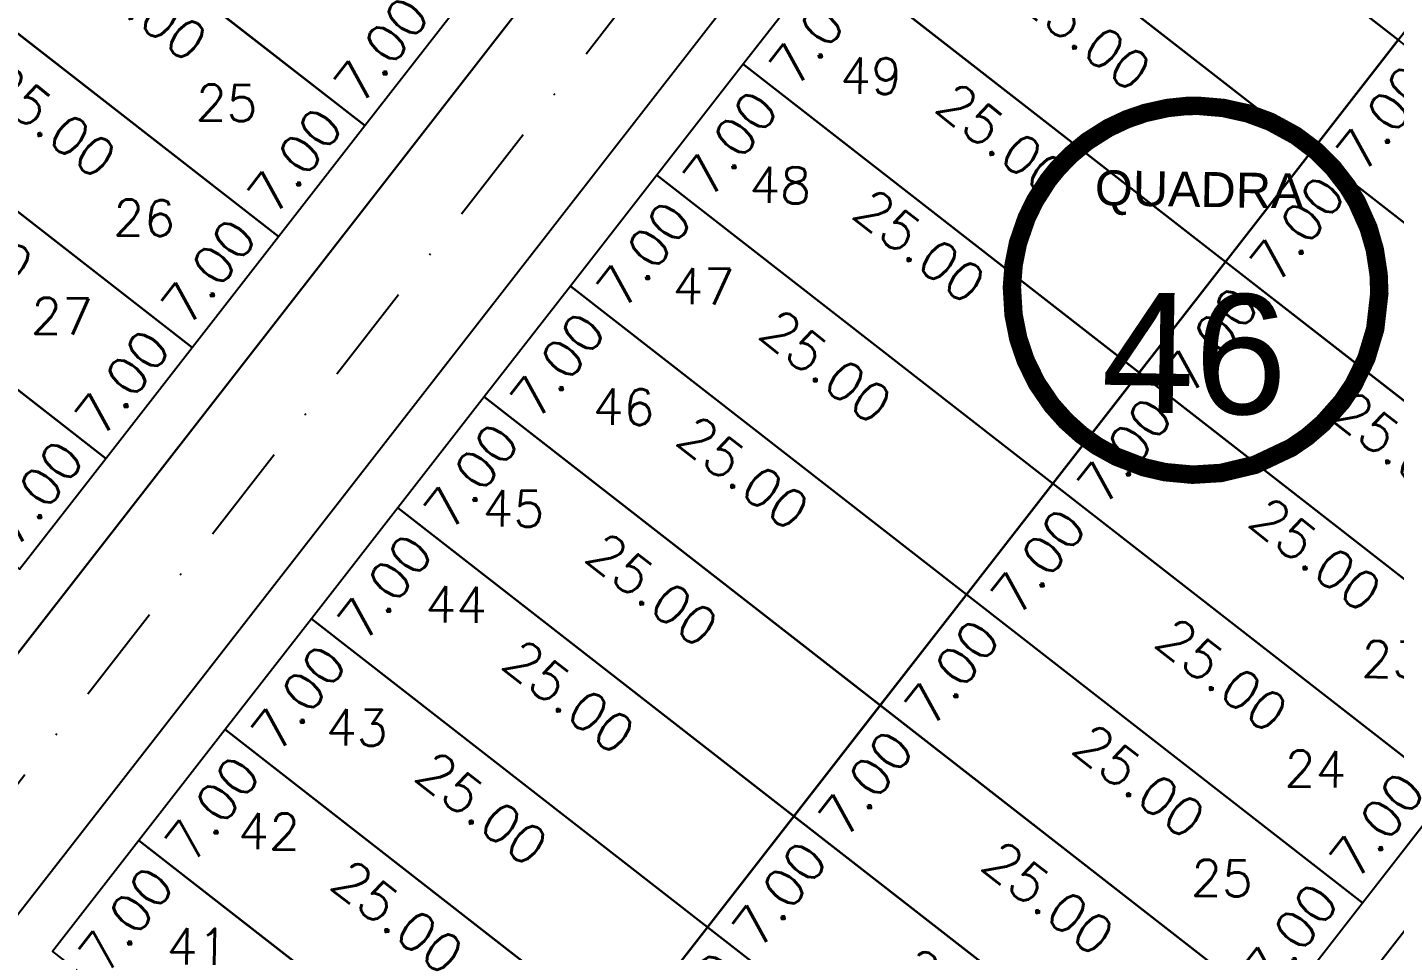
# Model space of a CAD drawing. Header units: millimetres. Extents: x -4430026 to 4783824, y 584 to 9593110.
# Drawn here: x 2536.1 to 2604.3, y 797.5 to 843.5 of the extents above; entities that cross this region are included whole.
import ezdxf
from ezdxf.enums import TextEntityAlignment as Align

# ---------------------------------------------------------------- set-up
doc = ezdxf.new("R2010")
doc.units = ezdxf.units.MM
doc.linetypes.add('CONTINUO', pattern=[0])
doc.linetypes.add('DASHDOT', pattern=[1, 0.5, -0.25, 0, -0.25])
for name, color, linetype in [('Calçada', 1, 'Continuous'), ('Cota', 8, 'Continuous'), ('EIXO DAS VIAS', 252, 'DASHDOT'), ('Lotes', 2, 'Continuous'), ('Numero de lotes', 5, 'Continuous'), ('númeraçãoquadras', 4, 'Continuous')]:
    doc.layers.add(name, color=color, linetype=linetype)
doc.styles.add('arcad1', font='romans.shx')
doc.styles.add('ROMANS', font='romans.shx')
doc.styles.add('STYLE1', font='sanss___.ttf')
doc.dimstyles.new('BOLA100', dxfattribs={"dimscale": 0, "dimtxt": 1.9, "dimasz": 0.18, "dimexe": 0.18, "dimexo": 0.063, "dimgap": 0, "dimtad": 1, "dimzin": 4, "dimdsep": 46, "dimtxsty": 'ROMANS', "dimcen": 0.09, "dimse1": 1, "dimse2": 1, "dimsd1": 1, "dimsd2": 1, "dimclrt": 256, "dimaunit": 1, "dimadec": 4, "dimazin": 0, "dimtfac": 1.2, "dimtix": 1, "dimtmove": 2, "dimatfit": 3, "dimfxl": 1, "dimtvp": 2, "dimtolj": 1, "dimtzin": 4, "dimarcsym": 0})

# ---------------------------------------------------------------- blocks, each defined once
blk = doc.blocks.new('*D852')
at = {"layer": 'DEFPOINTS', "color": 0}
for p in [(2541.704, 802.978), (2543.963, 801.218), (2537.403, 797.455)]:
    blk.add_point(p, dxfattribs=at)
at = {"layer": 'Cota', "insert": (2541.063, 799.04), "char_height": 1.9, "attachment_point": 5, "rotation": 52.09358, "style": 'ROMANS'}
blk.add_mtext('\\A1;7.00', dxfattribs=at)
blk = doc.blocks.new('*D853')
at = {"layer": 'DEFPOINTS', "color": 0}
for p in [(2546.004, 808.501), (2548.264, 806.741), (2541.704, 802.978)]:
    blk.add_point(p, dxfattribs=at)
at = {"layer": 'Cota', "insert": (2545.364, 804.563), "char_height": 1.9, "attachment_point": 5, "rotation": 52.09358, "style": 'ROMANS'}
blk.add_mtext('\\A1;7.00', dxfattribs=at)
blk = doc.blocks.new('*D854')
at = {"layer": 'DEFPOINTS', "color": 0}
for p in [(2550.305, 814.024), (2552.564, 812.264), (2546.004, 808.501)]:
    blk.add_point(p, dxfattribs=at)
at = {"layer": 'Cota', "insert": (2549.664, 810.087), "char_height": 1.9, "attachment_point": 5, "rotation": 52.09358, "style": 'ROMANS'}
blk.add_mtext('\\A1;7.00', dxfattribs=at)
blk = doc.blocks.new('*D855')
at = {"layer": 'DEFPOINTS', "color": 0}
for p in [(2554.605, 819.547), (2556.865, 817.788), (2550.305, 814.024)]:
    blk.add_point(p, dxfattribs=at)
at = {"layer": 'Cota', "insert": (2553.965, 815.61), "char_height": 1.9, "attachment_point": 5, "rotation": 52.09358, "style": 'ROMANS'}
blk.add_mtext('\\A1;7.00', dxfattribs=at)
blk = doc.blocks.new('*D856')
at = {"layer": 'DEFPOINTS', "color": 0}
for p in [(2558.906, 825.07), (2561.165, 823.311), (2554.605, 819.547)]:
    blk.add_point(p, dxfattribs=at)
at = {"layer": 'Cota', "insert": (2558.266, 821.133), "char_height": 1.9, "attachment_point": 5, "rotation": 52.09358, "style": 'ROMANS'}
blk.add_mtext('\\A1;7.00', dxfattribs=at)
blk = doc.blocks.new('*D857')
at = {"layer": 'DEFPOINTS', "color": 0}
for p in [(2563.207, 830.593), (2565.466, 828.834), (2558.906, 825.07)]:
    blk.add_point(p, dxfattribs=at)
at = {"layer": 'Cota', "insert": (2562.566, 826.656), "char_height": 1.9, "attachment_point": 5, "rotation": 52.09358, "style": 'ROMANS'}
blk.add_mtext('\\A1;7.00', dxfattribs=at)
blk = doc.blocks.new('*D858')
at = {"layer": 'DEFPOINTS', "color": 0}
for p in [(2567.507, 836.116), (2569.767, 834.357), (2563.207, 830.593)]:
    blk.add_point(p, dxfattribs=at)
at = {"layer": 'Cota', "insert": (2566.867, 832.179), "char_height": 1.9, "attachment_point": 5, "rotation": 52.09358, "style": 'ROMANS'}
blk.add_mtext('\\A1;7.00', dxfattribs=at)
blk = doc.blocks.new('*D859')
at = {"layer": 'DEFPOINTS', "color": 0}
for p in [(2571.808, 841.639), (2574.067, 839.88), (2567.507, 836.116)]:
    blk.add_point(p, dxfattribs=at)
at = {"layer": 'Cota', "insert": (2571.167, 837.702), "char_height": 1.9, "attachment_point": 5, "rotation": 52.09358, "style": 'ROMANS'}
blk.add_mtext('\\A1;7.00', dxfattribs=at)
blk = doc.blocks.new('*D860')
at = {"layer": 'DEFPOINTS', "color": 0}
for p in [(2576.108, 847.162), (2578.368, 845.403), (2571.808, 841.639)]:
    blk.add_point(p, dxfattribs=at)
at = {"layer": 'Cota', "insert": (2575.468, 843.225), "char_height": 1.9, "attachment_point": 5, "rotation": 52.09358, "style": 'ROMANS'}
blk.add_mtext('\\A1;7.00', dxfattribs=at)
blk = doc.blocks.new('*D875')
at = {"layer": 'DEFPOINTS', "color": 0}
for p in [(2570.03, 798.665), (2572.215, 796.963), (2565.73, 793.141)]:
    blk.add_point(p, dxfattribs=at)
at = {"layer": 'Cota', "insert": (2569.315, 794.785), "char_height": 1.9, "attachment_point": 5, "rotation": 52.09358, "style": 'ROMANS'}
blk.add_mtext('\\A1;7.00', dxfattribs=at)
blk = doc.blocks.new('*D876')
at = {"layer": 'DEFPOINTS', "color": 0}
for p in [(2574.331, 804.188), (2576.516, 802.486), (2570.03, 798.665)]:
    blk.add_point(p, dxfattribs=at)
at = {"layer": 'Cota', "insert": (2573.616, 800.308), "char_height": 1.9, "attachment_point": 5, "rotation": 52.09358, "style": 'ROMANS'}
blk.add_mtext('\\A1;7.00', dxfattribs=at)
blk = doc.blocks.new('*D877')
at = {"layer": 'DEFPOINTS', "color": 0}
for p in [(2578.631, 809.711), (2580.816, 808.009), (2574.331, 804.188)]:
    blk.add_point(p, dxfattribs=at)
at = {"layer": 'Cota', "insert": (2577.917, 805.831), "char_height": 1.9, "attachment_point": 5, "rotation": 52.09358, "style": 'ROMANS'}
blk.add_mtext('\\A1;7.00', dxfattribs=at)
blk = doc.blocks.new('*D878')
at = {"layer": 'DEFPOINTS', "color": 0}
for p in [(2582.932, 815.234), (2585.117, 813.532), (2578.631, 809.711)]:
    blk.add_point(p, dxfattribs=at)
at = {"layer": 'Cota', "insert": (2582.217, 811.355), "char_height": 1.9, "attachment_point": 5, "rotation": 52.09358, "style": 'ROMANS'}
blk.add_mtext('\\A1;7.00', dxfattribs=at)
blk = doc.blocks.new('*D879')
at = {"layer": 'DEFPOINTS', "color": 0}
for p in [(2587.233, 820.757), (2589.418, 819.056), (2582.932, 815.234)]:
    blk.add_point(p, dxfattribs=at)
at = {"layer": 'Cota', "insert": (2586.518, 816.878), "char_height": 1.9, "attachment_point": 5, "rotation": 52.09358, "style": 'ROMANS'}
blk.add_mtext('\\A1;7.00', dxfattribs=at)
blk = doc.blocks.new('*D880')
at = {"layer": 'DEFPOINTS', "color": 0}
for p in [(2591.533, 826.28), (2593.718, 824.579), (2587.233, 820.757)]:
    blk.add_point(p, dxfattribs=at)
at = {"layer": 'Cota', "insert": (2590.818, 822.401), "char_height": 1.9, "attachment_point": 5, "rotation": 52.09358, "style": 'ROMANS'}
blk.add_mtext('\\A1;7.00', dxfattribs=at)
blk = doc.blocks.new('*D881')
at = {"layer": 'DEFPOINTS', "color": 0}
for p in [(2595.834, 831.803), (2598.019, 830.102), (2591.533, 826.28)]:
    blk.add_point(p, dxfattribs=at)
at = {"layer": 'Cota', "insert": (2595.119, 827.924), "char_height": 1.9, "attachment_point": 5, "rotation": 52.09358, "style": 'ROMANS'}
blk.add_mtext('\\A1;7.00', dxfattribs=at)
blk = doc.blocks.new('*D882')
at = {"layer": 'DEFPOINTS', "color": 0}
for p in [(2600.134, 837.326), (2602.32, 835.625), (2595.834, 831.803)]:
    blk.add_point(p, dxfattribs=at)
at = {"layer": 'Cota', "insert": (2599.42, 833.447), "char_height": 1.9, "attachment_point": 5, "rotation": 52.09358, "style": 'ROMANS'}
blk.add_mtext('\\A1;7.00', dxfattribs=at)
blk = doc.blocks.new('*D883')
at = {"layer": 'DEFPOINTS', "color": 0}
for p in [(2604.435, 842.849), (2606.62, 841.148), (2600.134, 837.326)]:
    blk.add_point(p, dxfattribs=at)
at = {"layer": 'Cota', "insert": (2603.72, 838.97), "char_height": 1.9, "attachment_point": 5, "rotation": 52.09358, "style": 'ROMANS'}
blk.add_mtext('\\A1;7.00', dxfattribs=at)
blk = doc.blocks.new('*D899')
at = {"layer": 'DEFPOINTS', "color": 0}
for p in [(2601.982, 800.4), (2602.657, 799.874), (2598.357, 794.351)]:
    blk.add_point(p, dxfattribs=at)
at = {"layer": 'Cota', "insert": (2599.082, 798.222), "char_height": 1.9, "attachment_point": 5, "rotation": 52.09358, "style": 'ROMANS'}
blk.add_mtext('\\A1;7.00', dxfattribs=at)
blk = doc.blocks.new('*D900')
at = {"layer": 'DEFPOINTS', "color": 0}
for p in [(2606.283, 805.923), (2606.958, 805.398), (2602.657, 799.874)]:
    blk.add_point(p, dxfattribs=at)
at = {"layer": 'Cota', "insert": (2603.383, 803.746), "char_height": 1.9, "attachment_point": 5, "rotation": 52.09358, "style": 'ROMANS'}
blk.add_mtext('\\A1;7.00', dxfattribs=at)
blk = doc.blocks.new('*D985')
at = {"layer": 'DEFPOINTS', "color": 0}
for p in [(2539.478, 822.454), (2540.048, 822.011), (2535.747, 816.488)]:
    blk.add_point(p, dxfattribs=at)
at = {"layer": 'Cota', "insert": (2536.578, 820.276), "char_height": 1.9, "attachment_point": 5, "rotation": 52.09358, "style": 'ROMANS'}
blk.add_mtext('\\A1;7.00', dxfattribs=at)
blk = doc.blocks.new('*D986')
at = {"layer": 'DEFPOINTS', "color": 0}
for p in [(2543.778, 827.977), (2544.348, 827.534), (2540.048, 822.011)]:
    blk.add_point(p, dxfattribs=at)
at = {"layer": 'Cota', "insert": (2540.878, 825.8), "char_height": 1.9, "attachment_point": 5, "rotation": 52.09358, "style": 'ROMANS'}
blk.add_mtext('\\A1;7.00', dxfattribs=at)
blk = doc.blocks.new('*D987')
at = {"layer": 'DEFPOINTS', "color": 0}
for p in [(2548.079, 833.501), (2548.649, 833.057), (2544.348, 827.534)]:
    blk.add_point(p, dxfattribs=at)
at = {"layer": 'Cota', "insert": (2545.179, 831.323), "char_height": 1.9, "attachment_point": 5, "rotation": 52.09358, "style": 'ROMANS'}
blk.add_mtext('\\A1;7.00', dxfattribs=at)
blk = doc.blocks.new('*D988')
at = {"layer": 'DEFPOINTS', "color": 0}
for p in [(2552.38, 839.024), (2552.949, 838.58), (2548.649, 833.057)]:
    blk.add_point(p, dxfattribs=at)
at = {"layer": 'Cota', "insert": (2549.48, 836.846), "char_height": 1.9, "attachment_point": 5, "rotation": 52.09358, "style": 'ROMANS'}
blk.add_mtext('\\A1;7.00', dxfattribs=at)
blk = doc.blocks.new('*D989')
at = {"layer": 'DEFPOINTS', "color": 0}
for p in [(2556.68, 844.547), (2557.25, 844.103), (2552.949, 838.58)]:
    blk.add_point(p, dxfattribs=at)
at = {"layer": 'Cota', "insert": (2553.78, 842.369), "char_height": 1.9, "attachment_point": 5, "rotation": 52.09358, "style": 'ROMANS'}
blk.add_mtext('\\A1;7.00', dxfattribs=at)
blk = doc.blocks.new('*D3705')
at = {"layer": 'DEFPOINTS', "color": 0}
for p in [(2541.704, 802.978), (2561.429, 787.618), (2559.388, 784.998)]:
    blk.add_point(p, dxfattribs=at)
at = {"layer": 'Cota', "insert": (2550.109, 793.427), "char_height": 1.9, "attachment_point": 5, "rotation": 322.09358, "style": 'ROMANS'}
blk.add_mtext('\\A1;25.00', dxfattribs=at)
blk = doc.blocks.new('*D3709')
at = {"layer": 'DEFPOINTS', "color": 0}
for p in [(2546.004, 808.501), (2565.73, 793.141), (2563.863, 790.745)]:
    blk.add_point(p, dxfattribs=at)
at = {"layer": 'Cota', "insert": (2554.584, 799.174), "char_height": 1.9, "attachment_point": 5, "rotation": 322.09358, "style": 'ROMANS'}
blk.add_mtext('\\A1;25.00', dxfattribs=at)
blk = doc.blocks.new('*D3712')
at = {"layer": 'DEFPOINTS', "color": 0}
for p in [(2520.322, 837.37), (2540.048, 822.011), (2538.085, 819.49)]:
    blk.add_point(p, dxfattribs=at)
at = {"layer": 'Cota', "insert": (2528.806, 827.919), "char_height": 1.9, "attachment_point": 5, "rotation": 322.09358, "style": 'ROMANS'}
blk.add_mtext('\\A1;25.00', dxfattribs=at)
blk = doc.blocks.new('*D3713')
at = {"layer": 'DEFPOINTS', "color": 0}
for p in [(2550.305, 814.024), (2570.03, 798.665), (2568.067, 796.144)]:
    blk.add_point(p, dxfattribs=at)
at = {"layer": 'Cota', "insert": (2558.788, 804.573), "char_height": 1.9, "attachment_point": 5, "rotation": 322.09358, "style": 'ROMANS'}
blk.add_mtext('\\A1;25.00', dxfattribs=at)
blk = doc.blocks.new('*D3714')
at = {"layer": 'DEFPOINTS', "color": 0}
for p in [(2570.03, 798.665), (2589.756, 783.305), (2587.793, 780.784)]:
    blk.add_point(p, dxfattribs=at)
at = {"layer": 'Cota', "insert": (2578.514, 789.214), "char_height": 1.9, "attachment_point": 5, "rotation": 322.09358, "style": 'ROMANS'}
blk.add_mtext('\\A1;25.00', dxfattribs=at)
blk = doc.blocks.new('*D3716')
at = {"layer": 'DEFPOINTS', "color": 0}
for p in [(2524.623, 842.893), (2544.348, 827.534), (2542.424, 825.063)]:
    blk.add_point(p, dxfattribs=at)
at = {"layer": 'Cota', "insert": (2533.145, 833.492), "char_height": 1.9, "attachment_point": 5, "rotation": 322.09358, "style": 'ROMANS'}
blk.add_mtext('\\A1;25.00', dxfattribs=at)
blk = doc.blocks.new('*D3717')
at = {"layer": 'DEFPOINTS', "color": 0}
for p in [(2554.605, 819.547), (2574.331, 804.188), (2572.407, 801.717)]:
    blk.add_point(p, dxfattribs=at)
at = {"layer": 'Cota', "insert": (2563.128, 810.146), "char_height": 1.9, "attachment_point": 5, "rotation": 322.09358, "style": 'ROMANS'}
blk.add_mtext('\\A1;25.00', dxfattribs=at)
blk = doc.blocks.new('*D3718')
at = {"layer": 'DEFPOINTS', "color": 0}
for p in [(2574.331, 804.188), (2594.056, 788.828), (2592.132, 786.357)]:
    blk.add_point(p, dxfattribs=at)
at = {"layer": 'Cota', "insert": (2582.853, 794.787), "char_height": 1.9, "attachment_point": 5, "rotation": 322.09358, "style": 'ROMANS'}
blk.add_mtext('\\A1;25.00', dxfattribs=at)
blk = doc.blocks.new('*D3723')
at = {"layer": 'DEFPOINTS', "color": 0}
for p in [(2528.923, 848.416), (2548.649, 833.057), (2546.574, 830.393)]:
    blk.add_point(p, dxfattribs=at)
at = {"layer": 'Cota', "insert": (2537.295, 838.822), "char_height": 1.9, "attachment_point": 5, "rotation": 322.09358, "style": 'ROMANS'}
blk.add_mtext('\\A1;25.00', dxfattribs=at)
blk = doc.blocks.new('*D3724')
at = {"layer": 'DEFPOINTS', "color": 0}
for p in [(2558.906, 825.07), (2578.631, 809.711), (2576.557, 807.047)]:
    blk.add_point(p, dxfattribs=at)
at = {"layer": 'Cota', "insert": (2567.278, 815.476), "char_height": 1.9, "attachment_point": 5, "rotation": 322.09358, "style": 'ROMANS'}
blk.add_mtext('\\A1;25.00', dxfattribs=at)
blk = doc.blocks.new('*D3725')
at = {"layer": 'DEFPOINTS', "color": 0}
for p in [(2578.631, 809.711), (2598.357, 794.351), (2596.282, 791.687)]:
    blk.add_point(p, dxfattribs=at)
at = {"layer": 'Cota', "insert": (2587.003, 800.117), "char_height": 1.9, "attachment_point": 5, "rotation": 322.09358, "style": 'ROMANS'}
blk.add_mtext('\\A1;25.00', dxfattribs=at)
blk = doc.blocks.new('*D3728')
at = {"layer": 'DEFPOINTS', "color": 0}
for p in [(2533.224, 853.939), (2552.949, 838.58), (2551.107, 836.213)]:
    blk.add_point(p, dxfattribs=at)
at = {"layer": 'Cota', "insert": (2541.828, 844.643), "char_height": 1.9, "attachment_point": 5, "rotation": 322.09358, "style": 'ROMANS'}
blk.add_mtext('\\A1;25.00', dxfattribs=at)
blk = doc.blocks.new('*D3729')
at = {"layer": 'DEFPOINTS', "color": 0}
for p in [(2563.207, 830.593), (2582.932, 815.234), (2581.089, 812.867)]:
    blk.add_point(p, dxfattribs=at)
at = {"layer": 'Cota', "insert": (2571.81, 821.296), "char_height": 1.9, "attachment_point": 5, "rotation": 322.09358, "style": 'ROMANS'}
blk.add_mtext('\\A1;25.00', dxfattribs=at)
blk = doc.blocks.new('*D3730')
at = {"layer": 'DEFPOINTS', "color": 0}
for p in [(2582.932, 815.234), (2602.657, 799.874), (2600.815, 797.508)]:
    blk.add_point(p, dxfattribs=at)
at = {"layer": 'Cota', "insert": (2591.535, 805.937), "char_height": 1.9, "attachment_point": 5, "rotation": 322.09358, "style": 'ROMANS'}
blk.add_mtext('\\A1;25.00', dxfattribs=at)
blk = doc.blocks.new('*D3736')
at = {"layer": 'DEFPOINTS', "color": 0}
for p in [(2537.525, 859.462), (2557.25, 844.103), (2555.227, 841.505)]:
    blk.add_point(p, dxfattribs=at)
at = {"layer": 'Cota', "insert": (2545.948, 849.934), "char_height": 1.9, "attachment_point": 5, "rotation": 322.09358, "style": 'ROMANS'}
blk.add_mtext('\\A1;25.00', dxfattribs=at)
blk = doc.blocks.new('*D3737')
at = {"layer": 'DEFPOINTS', "color": 0}
for p in [(2567.507, 836.116), (2587.233, 820.757), (2585.209, 818.159)]:
    blk.add_point(p, dxfattribs=at)
at = {"layer": 'Cota', "insert": (2575.93, 826.588), "char_height": 1.9, "attachment_point": 5, "rotation": 322.09358, "style": 'ROMANS'}
blk.add_mtext('\\A1;25.00', dxfattribs=at)
blk = doc.blocks.new('*D3738')
at = {"layer": 'DEFPOINTS', "color": 0}
for p in [(2587.233, 820.757), (2606.958, 805.398), (2604.935, 802.799)]:
    blk.add_point(p, dxfattribs=at)
at = {"layer": 'Cota', "insert": (2595.656, 811.228), "char_height": 1.9, "attachment_point": 5, "rotation": 322.09358, "style": 'ROMANS'}
blk.add_mtext('\\A1;25.00', dxfattribs=at)
blk = doc.blocks.new('*D3743')
at = {"layer": 'DEFPOINTS', "color": 0}
for p in [(2571.808, 841.639), (2591.533, 826.28), (2589.879, 824.155)]:
    blk.add_point(p, dxfattribs=at)
at = {"layer": 'Cota', "insert": (2580.6, 832.585), "char_height": 1.9, "attachment_point": 5, "rotation": 322.09358, "style": 'ROMANS'}
blk.add_mtext('\\A1;25.00', dxfattribs=at)
blk = doc.blocks.new('*D3744')
at = {"layer": 'DEFPOINTS', "color": 0}
for p in [(2591.533, 826.28), (2611.259, 810.921), (2609.604, 808.796)]:
    blk.add_point(p, dxfattribs=at)
at = {"layer": 'Cota', "insert": (2600.325, 817.225), "char_height": 1.9, "attachment_point": 5, "rotation": 322.09358, "style": 'ROMANS'}
blk.add_mtext('\\A1;25.00', dxfattribs=at)
blk = doc.blocks.new('*D3749')
at = {"layer": 'DEFPOINTS', "color": 0}
for p in [(2576.108, 847.162), (2595.834, 831.803), (2593.999, 829.447)]:
    blk.add_point(p, dxfattribs=at)
at = {"layer": 'Cota', "insert": (2584.72, 837.876), "char_height": 1.9, "attachment_point": 5, "rotation": 322.09358, "style": 'ROMANS'}
blk.add_mtext('\\A1;25.00', dxfattribs=at)
blk = doc.blocks.new('*D3750')
at = {"layer": 'DEFPOINTS', "color": 0}
for p in [(2595.834, 831.803), (2615.559, 816.444), (2613.724, 814.087)]:
    blk.add_point(p, dxfattribs=at)
at = {"layer": 'Cota', "insert": (2604.445, 822.517), "char_height": 1.9, "attachment_point": 5, "rotation": 322.09358, "style": 'ROMANS'}
blk.add_mtext('\\A1;25.00', dxfattribs=at)
blk = doc.blocks.new('*D3755')
at = {"layer": 'DEFPOINTS', "color": 0}
for p in [(2580.409, 852.686), (2600.134, 837.326), (2598.119, 834.738)]:
    blk.add_point(p, dxfattribs=at)
at = {"layer": 'Cota', "insert": (2588.84, 843.167), "char_height": 1.9, "attachment_point": 5, "rotation": 322.09358, "style": 'ROMANS'}
blk.add_mtext('\\A1;25.00', dxfattribs=at)
blk = doc.blocks.new('*D3756')
at = {"layer": 'DEFPOINTS', "color": 0}
for p in [(2600.134, 837.326), (2619.86, 821.967), (2617.845, 819.379)]:
    blk.add_point(p, dxfattribs=at)
at = {"layer": 'Cota', "insert": (2608.566, 827.808), "char_height": 1.9, "attachment_point": 5, "rotation": 322.09358, "style": 'ROMANS'}
blk.add_mtext('\\A1;25.00', dxfattribs=at)
blk = doc.blocks.new('*D3761')
at = {"layer": 'DEFPOINTS', "color": 0}
for p in [(2584.71, 858.209), (2604.435, 842.849), (2602.514, 840.382)]:
    blk.add_point(p, dxfattribs=at)
at = {"layer": 'Cota', "insert": (2593.235, 848.812), "char_height": 1.9, "attachment_point": 5, "rotation": 322.09358, "style": 'ROMANS'}
blk.add_mtext('\\A1;25.00', dxfattribs=at)
blk = doc.blocks.new('NUM_quadra')
at = {"color": 6, "const_width": 0.02}
blk.add_lwpolyline([(-0.0134, 0.1996), (-0.034, 0.1971), (-0.0579, 0.1914), (-0.0779, 0.1842), (-0.0981, 0.1743), (-0.1208, 0.1594), (-0.1377, 0.145), (-0.1521, 0.1299), (-0.1625, 0.1166), (-0.1764, 0.0942), (-0.1852, 0.0754), (-0.1941, 0.0483), (-0.1985, 0.0243), (-0.2, 0), (-0.1977, -0.0299), (-0.1921, -0.0556), (-0.1839, -0.0786), (-0.1713, -0.1033), (-0.1546, -0.1269), (-0.1389, -0.1439), (-0.1219, -0.1586), (-0.1046, -0.1705), (-0.0831, -0.1819), (-0.0531, -0.1928), (-0.0302, -0.1977), (0, -0.2), (0.0309, -0.1976), (0.0677, -0.1882), (0.1069, -0.169), (0.124, -0.1569), (0.1407, -0.1421), (0.1614, -0.1181), (0.1737, -0.0992), (0.187, -0.071), (0.1962, -0.0386), (0.2, 0), (0.1989, 0.0205), (0.1943, 0.0473), (0.1871, 0.0707), (0.1741, 0.0984), (0.1635, 0.1151), (0.1472, 0.1354), (0.1285, 0.1533), (0.1063, 0.1694), (0.0782, 0.1841), (0.0533, 0.1928), (0.0267, 0.1982), (0, 0.2)], close=True, dxfattribs=at)
blk.add_circle((0, 0), 0.2)
at = {"color": 3, "insert": (-0.1114, 0.1285), "char_height": 0.038, "width": 0.2663, "attachment_point": 1, "style": 'STYLE1'}
blk.add_mtext('\\fArial|b0|i0|c0|p34;QUADRA', dxfattribs=at)
at = {"color": 3, "style": 'STYLE1'}
blk.add_attdef('00', text='', height=0.13, dxfattribs=at).set_placement((0, -0.1335), align=Align.CENTER)

msp = doc.modelspace()

# ---------------------------------------------------------------- linework, layer by layer
at = {"layer": 'Calçada', "lineweight": -3}
for p, q in [((2498.707, 764.849), (2651.071, 960.525)), ((2498.707, 764.849), (2651.071, 960.525)), ((2657.384, 955.61), (2505.019, 759.934)), ((2657.384, 955.61), (2505.019, 759.934)), ((2565.018, 747.466), (2700.779, 921.819)), ((2565.018, 747.466), (2700.779, 921.819))]:
    msp.add_line(p, q, dxfattribs=at)
for points in [[(2651.071, 960.525, 0.414214), (2650.024, 968.945), (2618.463, 993.52, 0.00577), (2615.964, 995.42, 0.40747), (2607.654, 994.288), (2455.311, 798.64, 0.414214), (2456.359, 790.219), (2490.286, 763.801, 0.414214), (2498.707, 764.849)], [(2651.071, 960.525, 0.414214), (2650.024, 968.945), (2618.463, 993.52, 0.00577), (2615.964, 995.42, 0.40747), (2607.654, 994.288), (2455.311, 798.64, 0.414214), (2456.359, 790.219), (2490.286, 763.801, 0.414214), (2498.707, 764.849)], [(2699.732, 930.24), (2665.804, 956.658, 0.414214), (2657.384, 955.61), (2505.019, 759.934, 0.414214), (2506.067, 751.514), (2511.577, 747.224, 0.162331), (2515.155, 745.959), (2560.176, 745.153, 0.236013), (2565.018, 747.466), (2700.779, 921.819, 0.414214)], [(2699.732, 930.24), (2665.804, 956.658, 0.414214), (2657.384, 955.61), (2505.019, 759.934, 0.414214), (2506.067, 751.514), (2511.577, 747.224, 0.162331), (2515.155, 745.959), (2560.176, 745.153, 0.236013), (2565.018, 747.466), (2700.779, 921.819, 0.414214)]]:
    msp.add_lwpolyline(points, format="xyb", close=True, dxfattribs=at)
at = {"layer": 'EIXO DAS VIAS', "ltscale": 10}
msp.add_line((2495.719, 754.502, 103.708), (2660.371, 965.958, 103.708), dxfattribs=at)
at = {"layer": 'Lotes', "lineweight": -3}
for p, q in [((2530.72, 748.181), (2677.546, 936.742)), ((2552.949, 838.58), (2513.499, 869.299)), ((2548.649, 833.057), (2509.198, 863.776)), ((2544.348, 827.534), (2504.897, 858.253)), ((2624.16, 827.49), (2584.71, 858.209)), ((2540.048, 822.011), (2500.597, 852.729)), ((2619.86, 821.967), (2580.409, 852.686)), ((2615.559, 816.444), (2576.108, 847.162)), ((2611.259, 810.921), (2571.808, 841.639)), ((2606.958, 805.398), (2567.507, 836.116)), ((2602.657, 799.874), (2563.207, 830.593)), ((2598.357, 794.351), (2558.906, 825.07)), ((2594.056, 788.828), (2554.605, 819.547)), ((2589.756, 783.305), (2550.305, 814.024)), ((2585.455, 777.782), (2546.004, 808.501)), ((2581.154, 772.259), (2541.704, 802.978))]:
    msp.add_line(p, q, dxfattribs=at)
at = {"layer": 'Lotes', "linetype": 'CONTINUO', "lineweight": -3}
for p, q in [((2604.435, 842.849), (2584.71, 858.209)), ((2584.71, 858.209), (2604.435, 842.849)), ((2552.949, 838.58), (2533.224, 853.939)), ((2533.224, 853.939), (2552.949, 838.58)), ((2600.134, 837.326), (2580.409, 852.686)), ((2580.409, 852.686), (2600.134, 837.326)), ((2548.649, 833.057), (2528.923, 848.416)), ((2528.923, 848.416), (2548.649, 833.057)), ((2576.108, 847.162), (2571.808, 841.639)), ((2595.834, 831.803), (2576.108, 847.162)), ((2576.108, 847.162), (2595.834, 831.803)), ((2552.949, 838.58), (2557.25, 844.103)), ((2544.348, 827.534), (2524.623, 842.893)), ((2524.623, 842.893), (2544.348, 827.534)), ((2604.435, 842.849), (2600.134, 837.326)), ((2600.134, 837.326), (2604.435, 842.849)), ((2571.808, 841.639), (2567.507, 836.116)), ((2591.533, 826.28), (2571.808, 841.639)), ((2571.808, 841.639), (2591.533, 826.28)), ((2548.649, 833.057), (2552.949, 838.58)), ((2540.048, 822.011), (2520.322, 837.37)), ((2520.322, 837.37), (2540.048, 822.011)), ((2600.134, 837.326), (2595.834, 831.803)), ((2595.834, 831.803), (2600.134, 837.326)), ((2600.134, 837.326), (2619.86, 821.967)), ((2619.86, 821.967), (2600.134, 837.326)), ((2567.507, 836.116), (2563.207, 830.593)), ((2587.233, 820.757), (2567.507, 836.116)), ((2567.507, 836.116), (2587.233, 820.757)), ((2544.348, 827.534), (2548.649, 833.057)), ((2595.834, 831.803), (2591.533, 826.28)), ((2591.533, 826.28), (2595.834, 831.803)), ((2595.834, 831.803), (2615.559, 816.444)), ((2615.559, 816.444), (2595.834, 831.803)), ((2563.207, 830.593), (2558.906, 825.07)), ((2582.932, 815.234), (2563.207, 830.593)), ((2563.207, 830.593), (2582.932, 815.234)), ((2540.048, 822.011), (2544.348, 827.534)), ((2591.533, 826.28), (2587.233, 820.757)), ((2587.233, 820.757), (2591.533, 826.28)), ((2591.533, 826.28), (2611.259, 810.921)), ((2611.259, 810.921), (2591.533, 826.28)), ((2558.906, 825.07), (2554.605, 819.547)), ((2578.631, 809.711), (2558.906, 825.07)), ((2558.906, 825.07), (2578.631, 809.711)), ((2535.747, 816.488), (2540.048, 822.011)), ((2587.233, 820.757), (2582.932, 815.234)), ((2582.932, 815.234), (2587.233, 820.757)), ((2587.233, 820.757), (2606.958, 805.398)), ((2606.958, 805.398), (2587.233, 820.757)), ((2554.605, 819.547), (2550.305, 814.024)), ((2574.331, 804.188), (2554.605, 819.547)), ((2554.605, 819.547), (2574.331, 804.188)), ((2582.932, 815.234), (2578.631, 809.711)), ((2578.631, 809.711), (2582.932, 815.234)), ((2582.932, 815.234), (2602.657, 799.874)), ((2602.657, 799.874), (2582.932, 815.234)), ((2550.305, 814.024), (2546.004, 808.501)), ((2570.03, 798.665), (2550.305, 814.024)), ((2550.305, 814.024), (2570.03, 798.665)), ((2578.631, 809.711), (2574.331, 804.188)), ((2574.331, 804.188), (2578.631, 809.711)), ((2578.631, 809.711), (2598.357, 794.351)), ((2598.357, 794.351), (2578.631, 809.711)), ((2546.004, 808.501), (2541.704, 802.978)), ((2565.73, 793.141), (2546.004, 808.501)), ((2546.004, 808.501), (2565.73, 793.141)), ((2602.657, 799.874), (2606.958, 805.398)), ((2574.331, 804.188), (2570.03, 798.665)), ((2570.03, 798.665), (2574.331, 804.188)), ((2574.331, 804.188), (2594.056, 788.828)), ((2594.056, 788.828), (2574.331, 804.188)), ((2541.704, 802.978), (2537.403, 797.455)), ((2561.429, 787.618), (2541.704, 802.978)), ((2541.704, 802.978), (2561.429, 787.618)), ((2598.357, 794.351), (2602.657, 799.874)), ((2570.03, 798.665), (2565.73, 793.141)), ((2565.73, 793.141), (2570.03, 798.665)), ((2570.03, 798.665), (2589.756, 783.305)), ((2589.756, 783.305), (2570.03, 798.665))]:
    msp.add_line(p, q, dxfattribs=at)
at = {"layer": 'Lotes'}
for points in [[(2589.01, 863.732), (2584.71, 858.209), (2604.435, 842.849), (2608.736, 848.372)], [(2537.525, 859.462), (2533.224, 853.939), (2552.949, 838.58), (2557.25, 844.103)], [(2584.71, 858.209), (2580.409, 852.686), (2600.134, 837.326), (2604.435, 842.849)], [(2533.224, 853.939), (2528.923, 848.416), (2548.649, 833.057), (2552.949, 838.58)], [(2580.409, 852.686), (2576.108, 847.162), (2595.834, 831.803), (2600.134, 837.326)], [(2528.923, 848.416), (2524.623, 842.893), (2544.348, 827.534), (2548.649, 833.057)], [(2576.108, 847.162), (2571.808, 841.639), (2591.533, 826.28), (2595.834, 831.803)], [(2524.623, 842.893), (2520.322, 837.37), (2540.048, 822.011), (2544.348, 827.534)], [(2604.435, 842.849), (2600.134, 837.326), (2619.86, 821.967), (2624.16, 827.49)], [(2571.808, 841.639), (2567.507, 836.116), (2587.233, 820.757), (2591.533, 826.28)], [(2520.322, 837.37), (2516.022, 831.847), (2535.747, 816.488), (2540.048, 822.011)], [(2600.134, 837.326), (2595.834, 831.803), (2615.559, 816.444), (2619.86, 821.967)], [(2567.507, 836.116), (2563.207, 830.593), (2582.932, 815.234), (2587.233, 820.757)], [(2595.834, 831.803), (2591.533, 826.28), (2611.259, 810.921), (2615.559, 816.444)], [(2563.207, 830.593), (2558.906, 825.07), (2578.631, 809.711), (2582.932, 815.234)], [(2591.533, 826.28), (2587.233, 820.757), (2606.958, 805.398), (2611.259, 810.921)], [(2558.906, 825.07), (2554.605, 819.547), (2574.331, 804.188), (2578.631, 809.711)], [(2587.233, 820.757), (2582.932, 815.234), (2602.657, 799.874), (2606.958, 805.398)], [(2554.605, 819.547), (2550.305, 814.024), (2570.03, 798.665), (2574.331, 804.188)], [(2582.932, 815.234), (2578.631, 809.711), (2598.357, 794.351), (2602.657, 799.874)], [(2550.305, 814.024), (2546.004, 808.501), (2565.73, 793.141), (2570.03, 798.665)], [(2578.631, 809.711), (2574.331, 804.188), (2594.056, 788.828), (2598.357, 794.351)], [(2546.004, 808.501), (2541.704, 802.978), (2561.429, 787.618), (2565.73, 793.141)], [(2574.331, 804.188), (2570.03, 798.665), (2589.756, 783.305), (2594.056, 788.828)], [(2541.704, 802.978), (2537.403, 797.455), (2557.128, 782.095), (2561.429, 787.618)], [(2570.03, 798.665), (2565.73, 793.141), (2585.455, 777.782), (2589.756, 783.305)]]:
    msp.add_lwpolyline(points, close=True, dxfattribs=at)

# ---------------------------------------------------------------- block references
at = {"layer": 'númeraçãoquadras', "linetype": 'ByBlock', "extrusion": (0.084411, -0.001453, 0.99643)}
ref = msp.add_blockref('NUM_quadra', (874.909, -2552.813, 426.057), dxfattribs=dict(at, xscale=45.93175888075766, yscale=45.93175888024863, zscale=45.93175853019476, rotation=270.0385460294471))
ref.add_attrib('00', '46', dxfattribs={"layer": '0', "color": 3, "extrusion": (0.084411, -0.001453, 0.99643), "height": 5.9711, "rotation": 270.03855, "style": 'STYLE1'}).set_placement((868.779, -2552.817, 426.057), align=Align.CENTER)

# ---------------------------------------------------------------- texts
at = {"layer": 'Numero de lotes', "style": 'arcad1'}
for s, p in [('49', (2578.172, 841.062, 103.708)), ('25', (2546.077, 839.716, 103.708)), ('48', (2573.65, 835.619, 103.708)), ('26', (2541.965, 833.99, 103.708)), ('47', (2569.827, 830.578, 103.708)), ('27', (2537.868, 829.092, 103.708)), ('46', (2565.849, 824.573, 103.708)), ('45', (2560.36, 819.512, 103.708)), ('44', (2557.509, 814.729, 103.708)), ('23', (2604.147, 811.999, 103.708)), ('43', (2552.561, 808.604, 103.708)), ('24', (2600.317, 806.544, 103.708)), ('42', (2548.183, 803.435, 103.708)), ('25', (2595.657, 801.103, 103.708)), ('41', (2544.624, 797.698, 103.708))]:
    msp.add_text(s, height=1.8, rotation=358.97539, dxfattribs=at).set_placement(p, align=Align.MIDDLE_CENTER)

# ---------------------------------------------------------------- dimensions: what is measured, and where the dimension line sits
at = {"layer": 'Cota'}
for base, p1, p2, angle, picture, middle in [((2555.227, 841.505), (2537.525, 859.462), (2557.25, 844.103), 142.09358, '*D3736', (2545.948, 849.934)), ((2602.514, 840.382), (2584.71, 858.209), (2604.435, 842.849), 142.09358, '*D3761', (2593.235, 848.812)), ((2551.107, 836.213), (2533.224, 853.939), (2552.949, 838.58), 142.09358, '*D3728', (2541.828, 844.643)), ((2598.119, 834.738), (2580.409, 852.686), (2600.134, 837.326), 142.09358, '*D3755', (2588.84, 843.167)), ((2546.574, 830.393), (2528.923, 848.416), (2548.649, 833.057), 142.09358, '*D3723', (2537.295, 838.822)), ((2578.368, 845.403), (2571.808, 841.639), (2576.108, 847.162), 232.09358, '*D860', (2575.468, 843.225)), ((2593.999, 829.447), (2576.108, 847.162), (2595.834, 831.803), 142.09358, '*D3749', (2584.72, 837.876)), ((2556.68, 844.547), (2552.949, 838.58), (2557.25, 844.103), 232.09358, '*D989', (2553.78, 842.369)), ((2542.424, 825.063), (2524.623, 842.893), (2544.348, 827.534), 142.09358, '*D3716', (2533.145, 833.492)), ((2606.62, 841.148), (2600.134, 837.326), (2604.435, 842.849), 232.09358, '*D883', (2603.72, 838.97)), ((2574.067, 839.88), (2567.507, 836.116), (2571.808, 841.639), 232.09358, '*D859', (2571.167, 837.702)), ((2589.879, 824.155), (2571.808, 841.639), (2591.533, 826.28), 142.09358, '*D3743', (2580.6, 832.585)), ((2552.38, 839.024), (2548.649, 833.057), (2552.949, 838.58), 232.09358, '*D988', (2549.48, 836.846)), ((2538.085, 819.49), (2520.322, 837.37), (2540.048, 822.011), 142.09358, '*D3712', (2528.806, 827.919)), ((2602.32, 835.625), (2595.834, 831.803), (2600.134, 837.326), 232.09358, '*D882', (2599.42, 833.447)), ((2617.845, 819.379), (2600.134, 837.326), (2619.86, 821.967), 142.09358, '*D3756', (2608.566, 827.808)), ((2569.767, 834.357), (2563.207, 830.593), (2567.507, 836.116), 232.09358, '*D858', (2566.867, 832.179)), ((2585.209, 818.159), (2567.507, 836.116), (2587.233, 820.757), 142.09358, '*D3737', (2575.93, 826.588)), ((2548.079, 833.501), (2544.348, 827.534), (2548.649, 833.057), 232.09358, '*D987', (2545.179, 831.323)), ((2598.019, 830.102), (2591.533, 826.28), (2595.834, 831.803), 232.09358, '*D881', (2595.119, 827.924)), ((2613.724, 814.087), (2595.834, 831.803), (2615.559, 816.444), 142.09358, '*D3750', (2604.445, 822.517)), ((2565.466, 828.834), (2558.906, 825.07), (2563.207, 830.593), 232.09358, '*D857', (2562.566, 826.656)), ((2581.089, 812.867), (2563.207, 830.593), (2582.932, 815.234), 142.09358, '*D3729', (2571.81, 821.296)), ((2543.778, 827.977), (2540.048, 822.011), (2544.348, 827.534), 232.09358, '*D986', (2540.878, 825.8)), ((2593.718, 824.579), (2587.233, 820.757), (2591.533, 826.28), 232.09358, '*D880', (2590.818, 822.401)), ((2609.604, 808.796), (2591.533, 826.28), (2611.259, 810.921), 142.09358, '*D3744', (2600.325, 817.225)), ((2561.165, 823.311), (2554.605, 819.547), (2558.906, 825.07), 232.09358, '*D856', (2558.266, 821.133)), ((2576.557, 807.047), (2558.906, 825.07), (2578.631, 809.711), 142.09358, '*D3724', (2567.278, 815.476)), ((2539.478, 822.454), (2535.747, 816.488), (2540.048, 822.011), 232.09358, '*D985', (2536.578, 820.276)), ((2589.418, 819.056), (2582.932, 815.234), (2587.233, 820.757), 232.09358, '*D879', (2586.518, 816.878)), ((2604.935, 802.799), (2587.233, 820.757), (2606.958, 805.398), 142.09358, '*D3738', (2595.656, 811.228)), ((2556.865, 817.788), (2550.305, 814.024), (2554.605, 819.547), 232.09358, '*D855', (2553.965, 815.61)), ((2572.407, 801.717), (2554.605, 819.547), (2574.331, 804.188), 142.09358, '*D3717', (2563.128, 810.146)), ((2585.117, 813.532), (2578.631, 809.711), (2582.932, 815.234), 232.09358, '*D878', (2582.217, 811.355)), ((2600.815, 797.508), (2582.932, 815.234), (2602.657, 799.874), 142.09358, '*D3730', (2591.535, 805.937)), ((2552.564, 812.264), (2546.004, 808.501), (2550.305, 814.024), 232.09358, '*D854', (2549.664, 810.087)), ((2568.067, 796.144), (2550.305, 814.024), (2570.03, 798.665), 142.09358, '*D3713', (2558.788, 804.573)), ((2580.816, 808.009), (2574.331, 804.188), (2578.631, 809.711), 232.09358, '*D877', (2577.917, 805.831)), ((2596.282, 791.687), (2578.631, 809.711), (2598.357, 794.351), 142.09358, '*D3725', (2587.003, 800.117)), ((2548.264, 806.741), (2541.704, 802.978), (2546.004, 808.501), 232.09358, '*D853', (2545.364, 804.563)), ((2563.863, 790.745), (2546.004, 808.501), (2565.73, 793.141), 142.09358, '*D3709', (2554.584, 799.174)), ((2606.283, 805.923), (2602.657, 799.874), (2606.958, 805.398), 232.09358, '*D900', (2603.383, 803.746)), ((2576.516, 802.486), (2570.03, 798.665), (2574.331, 804.188), 232.09358, '*D876', (2573.616, 800.308)), ((2592.132, 786.357), (2574.331, 804.188), (2594.056, 788.828), 142.09358, '*D3718', (2582.853, 794.787)), ((2543.963, 801.218), (2537.403, 797.455), (2541.704, 802.978), 232.09358, '*D852', (2541.063, 799.04)), ((2559.388, 784.998), (2541.704, 802.978), (2561.429, 787.618), 142.09358, '*D3705', (2550.109, 793.427)), ((2601.982, 800.4), (2598.357, 794.351), (2602.657, 799.874), 232.09358, '*D899', (2599.082, 798.222)), ((2572.215, 796.963), (2565.73, 793.141), (2570.03, 798.665), 232.09358, '*D875', (2569.315, 794.785)), ((2587.793, 780.784), (2570.03, 798.665), (2589.756, 783.305), 142.09358, '*D3714', (2578.514, 789.214))]:
    dim = msp.add_linear_dim(base=base, p1=p1, p2=p2, angle=angle, dimstyle='BOLA100', override={"dimscale": 1}, dxfattribs=at)
    dim.commit()
    dim.dimension.update_dxf_attribs({"geometry": picture, "text_midpoint": middle})

doc.saveas('drawing.dxf')
